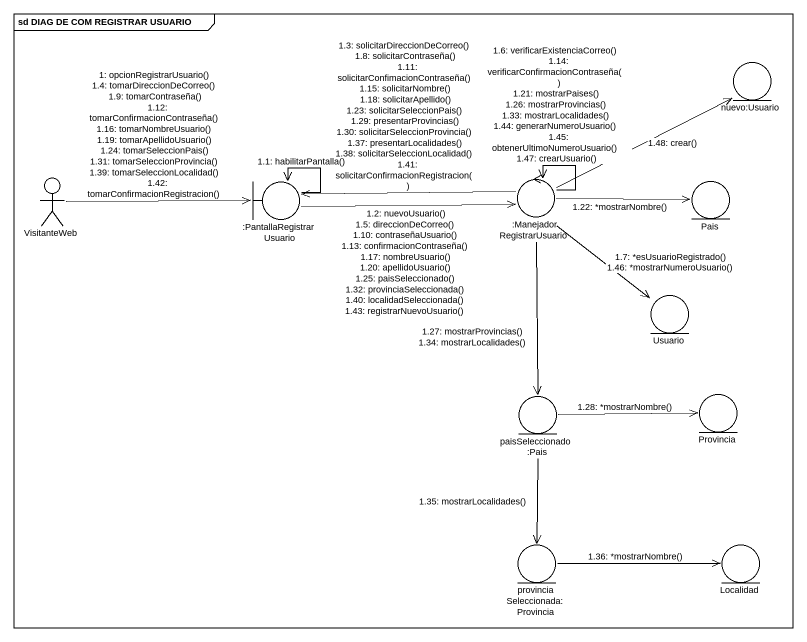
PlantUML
@startuml
mainframe sd DIAG DE COM REGISTRAR USUARIO
entity "nuevo:Usuario" as nuevo_Usuario
actor VisitanteWeb
boundary ":PantallaRegistrarUsuario" as PantallaRegistrarUsuario
control ":ManejadorRegistrarUsuario" as ManejadorRegistrarUsuario
entity Pais
entity Usuario
entity "paisSeleccionado:Pais" as paisSeleccionado_Pais
entity Provincia
entity "provinciaSeleccionada:Provincia" as provinciaSeleccionada
entity Localidad
VisitanteWeb -right-> PantallaRegistrarUsuario : 1: opcionRegistrarUsuario()\n1.4: tomarDireccionDeCorreo()\n1.9: tomarContraseña()\n1.12: tomarConfirmacionContraseña()\n1.16: tomarNombreUsuario()\n1.19: tomarApellidoUsuario()\n1.24: tomarSeleccionPais()\n1.31: tomarSeleccionProvincia()\n1.39: tomarSeleccionLocalidad()\n1.42: tomarConfirmacionRegistracion()
PantallaRegistrarUsuario --> PantallaRegistrarUsuario : 1.1: habilitarPantalla()
PantallaRegistrarUsuario -right-> ManejadorRegistrarUsuario : 1.2: nuevoUsuario()\n1.5: direccionDeCorreo()\n1.10: contraseñaUsuario()\n1.13: confirmacionContraseña()\n1.17: nombreUsuario()\n1.20: apellidoUsuario()\n1.25: paisSeleccionado()\n1.32: provinciaSeleccionada()\n1.40: localidadSeleccionada()\n1.43: registrarNuevoUsuario()
ManejadorRegistrarUsuario -left-> PantallaRegistrarUsuario : 1.3: solicitarDireccionDeCorreo()\n1.8: solicitarContraseña()\n1.11: solicitarConfimacionContraseña()\n1.15: solicitarNombre()\n1.18: solicitarApellido()\n1.23: solicitarSeleccionPais()\n1.29: presentarProvincias()\n1.30: solicitarSeleccionProvincia()\n1.37: presentarLocalidades()\n1.38: solicitarSeleccionLocalidad()\n1.41: solicitarConfirmacionRegistracion()
ManejadorRegistrarUsuario --> ManejadorRegistrarUsuario : 1.6: verificarExistenciaCorreo()\n1.14: verificarConfirmacionContraseña()\n1.21: mostrarPaises()\n1.26: mostrarProvincias()\n1.33: mostrarLocalidades()\n1.44: generarNumeroUsuario()\n1.45: obtenerUltimoNumeroUsuario()\n1.47: crearUsuario()
ManejadorRegistrarUsuario --> Usuario : 1.7: *esUsuarioRegistrado()\n1.46: *mostrarNumeroUsuario()
ManejadorRegistrarUsuario -right-> Pais : 1.22: *mostrarNombre()
ManejadorRegistrarUsuario --> paisSeleccionado_Pais : 1.27: mostrarProvincias()\n1.34: mostrarLocalidades()
paisSeleccionado_Pais -right-> Provincia : 1.28: *mostrarNombre()
paisSeleccionado_Pais --> provinciaSeleccionada : 1.35: mostrarLocalidades()
provinciaSeleccionada -right-> Localidad : 1.36: *mostrarNombre()
ManejadorRegistrarUsuario -right-> nuevo_Usuario : 1.48: crear()
@enduml
